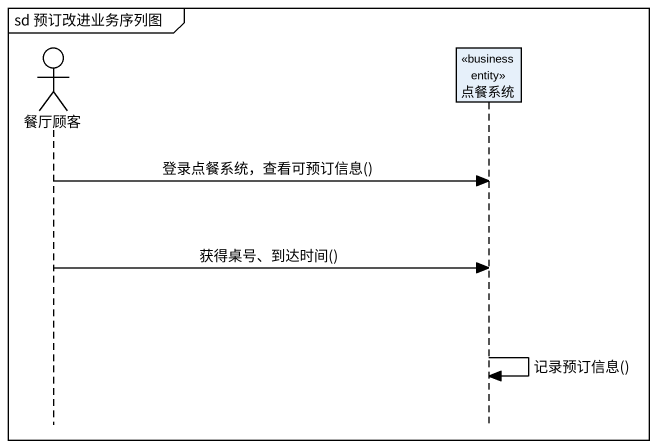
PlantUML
@startuml
mainframe sd 预订改进业务序列图
hide footbox
actor 餐厅顾客
participant 点餐系统 <<business entity>>

餐厅顾客 -> 点餐系统 : 登录点餐系统，查看可预订信息()
餐厅顾客 -> 点餐系统 : 获得桌号、到达时间()
点餐系统 -> 点餐系统 : 记录预订信息()
@enduml
